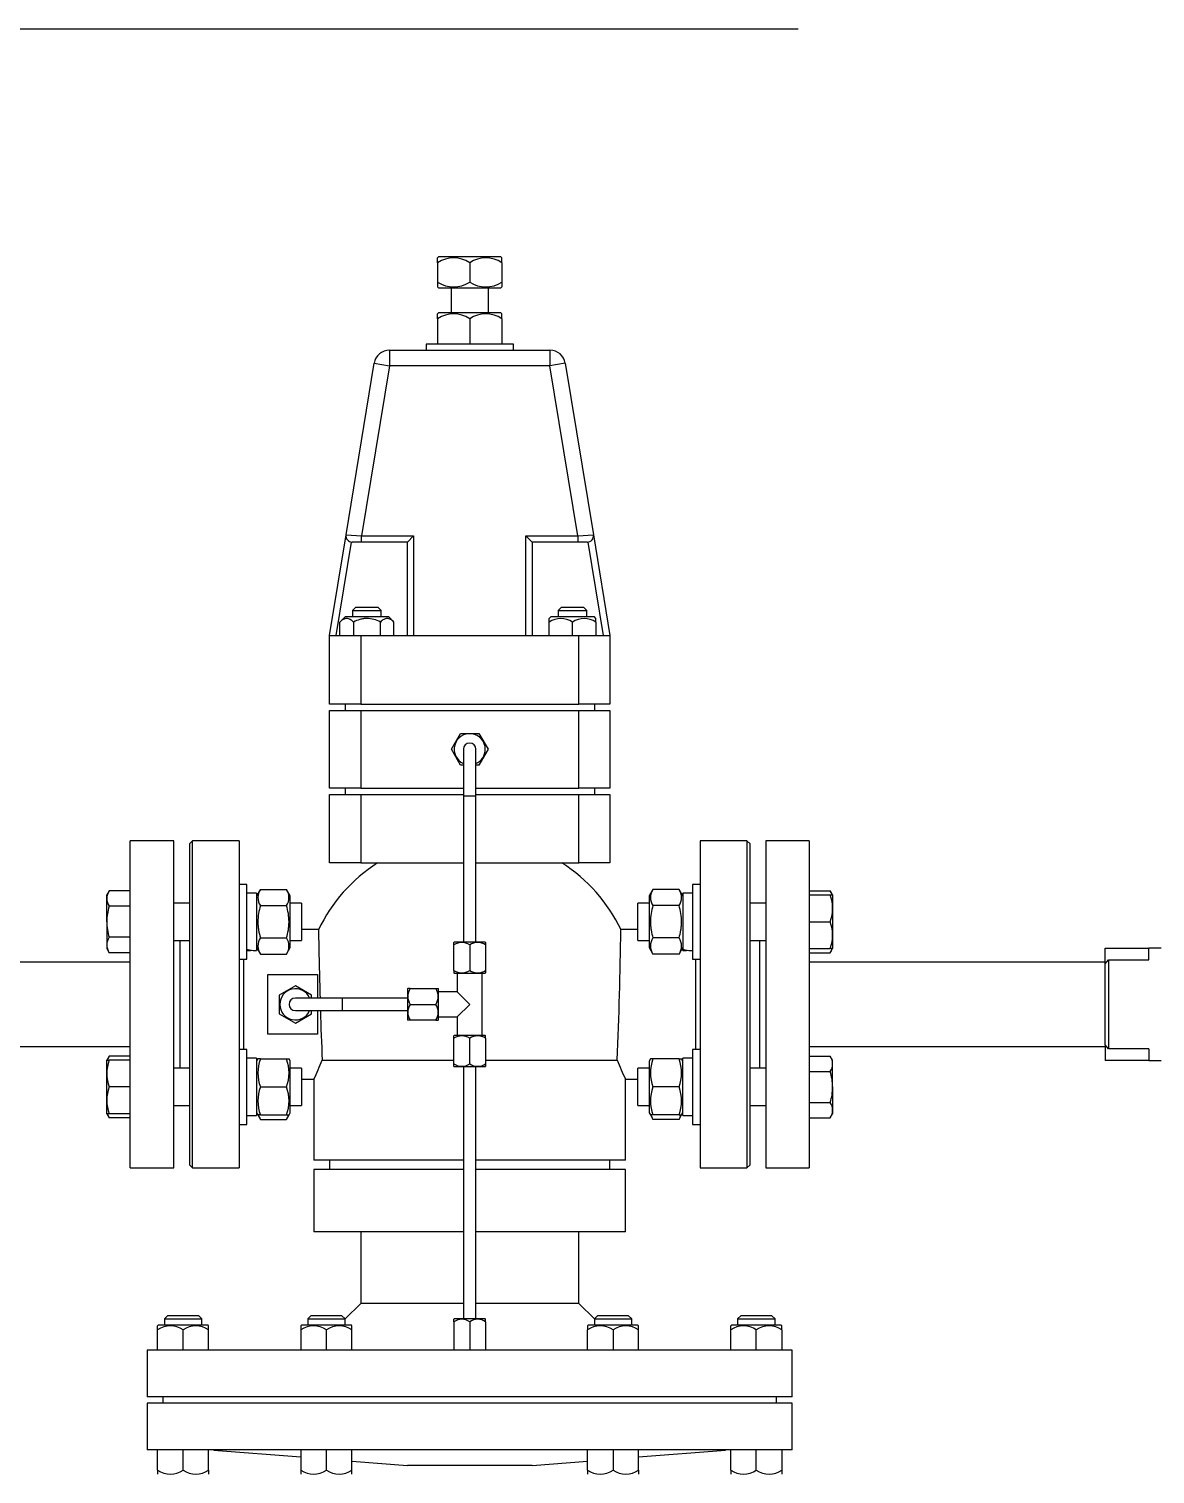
# Model space of a CAD drawing. Extents: x -681219 to -550379, y -242630 to -158199.
# Drawn here: x -634731 to -634164, y -170778 to -170050 of the extents above; entities that cross this region are included whole.
import ezdxf

# ---------------------------------------------------------------- set-up
doc = ezdxf.new("R2010")
doc.units = 0
doc.header["$LTSCALE"] = 1000
doc.linetypes.add('K', pattern=[2.5, 1.25, -0.25, 0.25, -0.25, 0.25, -0.25])
for name, color, linetype in [('07', 6, 'K'), ('12_GB93', 7, 'CONTINUOUS'), ('12_GB97.1', 7, 'CONTINUOUS'), ('DP17减压阀DN20', 7, 'CONTINUOUS'), ('FIG13铸铁过滤器DN20(1', 7, 'CONTINUOUS'), ('GBT_9119.8_法兰_DN', 7, 'CONTINUOUS'), ('M12_GB6170', 7, 'CONTINUOUS'), ('M12×55_GB5782', 7, 'CONTINUOUS'), ('MYGL165_040201', 7, 'CONTINUOUS'), ('MYGL165_040301', 7, 'CONTINUOUS')]:
    doc.layers.add(name, color=color, linetype=linetype)

msp = doc.modelspace()

# ---------------------------------------------------------------- linework, layer by layer
at = {"layer": '07'}
msp.add_line((-635593.76, -170050.2726), (-633059.6736, -170050.2726), dxfattribs=at)
at = {"layer": '12_GB93', "color": 7, "linetype": 'Continuous'}
for p, q in [((-634616.5123, -170485.5292), (-634621.3757, -170485.5292)), ((-634616.5123, -170485.5292), (-634616.5123, -170514.3956)), ((-634397.0339, -170485.5292), (-634401.8972, -170485.5292)), ((-634401.8972, -170485.5292), (-634401.8972, -170513.7858)), ((-634621.3757, -170514.3956), (-634620.6634, -170514.3956)), ((-634617.2245, -170514.3956), (-634616.5123, -170514.3956)), ((-634401.8972, -170514.378), (-634401.8972, -170513.7858)), ((-634401.8972, -170514.378), (-634401.8972, -170514.3956)), ((-634401.8972, -170514.3956), (-634401.185, -170514.3956)), ((-634397.7461, -170514.3956), (-634397.0339, -170514.3956)), ((-634616.5123, -170568.7287), (-634621.3757, -170568.7287)), ((-634616.5123, -170568.7287), (-634616.5123, -170597.595)), ((-634397.0339, -170568.7287), (-634401.8972, -170568.7287)), ((-634401.8972, -170597.595), (-634401.8972, -170568.7287)), ((-634621.3757, -170597.595), (-634616.5123, -170597.595)), ((-634401.8972, -170597.595), (-634397.0339, -170597.595))]:
    msp.add_line(p, q, dxfattribs=at)
for centre, start, end in [((-634617.2245, -170499.9624), 253.2850529, 270), ((-634620.6634, -170499.9624), 267.1715258, 276.8420175), ((-634397.7461, -170499.9624), 253.2850529, 270), ((-634401.185, -170499.9624), 267.1715258, 276.8420175)]:
    msp.add_arc(centre, 14.4332, start, end, dxfattribs=at)
at = {"layer": '12_GB97.1', "color": 7, "linetype": 'Continuous'}
for p, q in [((-634621.3757, -170481.1365), (-634625.2977, -170481.1365)), ((-634621.3757, -170518.7883), (-634621.3757, -170481.1365)), ((-634393.1118, -170481.1365), (-634397.0339, -170481.1365)), ((-634397.0339, -170481.1365), (-634397.0339, -170518.7883)), ((-634625.2977, -170518.7883), (-634621.3757, -170518.7883)), ((-634397.0339, -170518.7883), (-634393.1118, -170518.7883)), ((-634621.3757, -170564.336), (-634625.2977, -170564.336)), ((-634621.3757, -170601.9877), (-634621.3757, -170564.336)), ((-634393.1118, -170564.336), (-634397.0339, -170564.336)), ((-634397.0339, -170564.336), (-634397.0339, -170601.9877)), ((-634625.2977, -170601.9877), (-634621.3757, -170601.9877)), ((-634397.0339, -170601.9877), (-634393.1118, -170601.9877))]:
    msp.add_line(p, q, dxfattribs=at)
at = {"layer": 'DP17减压阀DN20', "color": 7, "linetype": 'Continuous'}
for p, q in [((-634524.893, -170165.0445), (-634525.3637, -170165.5151)), ((-634525.3637, -170168.0149), (-634525.3637, -170165.5151)), ((-634525.3637, -170168.0149), (-634525.3637, -170177.7623)), ((-634493.5165, -170165.0445), (-634524.893, -170165.0445)), ((-634509.2048, -170168.0149), (-634509.2048, -170177.7623)), ((-634493.0459, -170165.5151), (-634493.5165, -170165.0445)), ((-634493.0459, -170168.0149), (-634493.0459, -170165.5151)), ((-634493.0459, -170168.0149), (-634493.0459, -170177.7623)), ((-634525.3637, -170177.7623), (-634525.3637, -170180.2621)), ((-634525.3637, -170180.2621), (-634524.893, -170180.7327)), ((-634524.893, -170180.7327), (-634493.5165, -170180.7327)), ((-634518.6177, -170180.7327), (-634518.6177, -170193.2833)), ((-634499.7918, -170193.2833), (-634499.7918, -170180.7327)), ((-634493.5165, -170180.7327), (-634493.0459, -170180.2621)), ((-634493.0459, -170177.7623), (-634493.0459, -170180.2621)), ((-634524.893, -170193.2833), (-634525.3637, -170193.754)), ((-634525.3637, -170196.2537), (-634525.3637, -170193.754)), ((-634525.3637, -170196.2537), (-634525.3637, -170208.9715)), ((-634493.5165, -170193.2833), (-634524.893, -170193.2833)), ((-634509.2048, -170196.2537), (-634509.2048, -170208.9715)), ((-634493.0459, -170193.754), (-634493.5165, -170193.2833)), ((-634493.0459, -170196.2537), (-634493.0459, -170193.754)), ((-634493.0459, -170196.2537), (-634493.0459, -170208.9715)), ((-634531.1683, -170208.9715), (-634531.1683, -170212.1092)), ((-634487.2412, -170208.9715), (-634531.1683, -170208.9715)), ((-634487.2412, -170212.1092), (-634487.2412, -170208.9715)), ((-634571.4986, -170305.1158), (-634557.3463, -170218.6858)), ((-634557.3463, -170218.6858), (-634549.6053, -170219.9533)), ((-634549.6053, -170212.1092), (-634549.6053, -170219.9533)), ((-634549.6053, -170212.1092), (-634468.8042, -170212.1092)), ((-634468.8042, -170212.1092), (-634468.8042, -170219.9533)), ((-634461.0632, -170218.6858), (-634468.8042, -170219.9533)), ((-634461.0632, -170218.6858), (-634446.911, -170305.1158)), ((-634549.6053, -170219.9533), (-634563.633, -170305.6228)), ((-634468.8042, -170219.9533), (-634549.6053, -170219.9533)), ((-634454.7765, -170305.6228), (-634468.8042, -170219.9533)), ((-634579.8018, -170355.8252), (-634571.4986, -170305.1158)), ((-634571.4986, -170305.1158), (-634563.633, -170305.6228)), ((-634563.633, -170308.7605), (-634563.633, -170305.6228)), ((-634563.633, -170305.6228), (-634537.4436, -170305.6228)), ((-634540.5812, -170308.7605), (-634537.4436, -170305.6228)), ((-634537.4436, -170305.6228), (-634537.4436, -170355.8252)), ((-634480.966, -170305.6228), (-634477.8283, -170308.7605)), ((-634480.966, -170355.8252), (-634480.966, -170305.6228)), ((-634480.966, -170305.6228), (-634454.7765, -170305.6228)), ((-634454.7765, -170305.6228), (-634446.911, -170305.1158)), ((-634454.7765, -170305.6228), (-634454.7765, -170308.7605)), ((-634446.911, -170305.1158), (-634438.6077, -170355.8252)), ((-634568.9092, -170308.7193), (-634576.6224, -170355.8252)), ((-634563.633, -170308.7605), (-634568.4022, -170308.7605)), ((-634540.5812, -170308.7605), (-634563.633, -170308.7605)), ((-634540.5812, -170355.8252), (-634540.5812, -170308.7605)), ((-634477.8283, -170308.7605), (-634477.8283, -170355.8252)), ((-634454.7765, -170308.7605), (-634477.8283, -170308.7605)), ((-634450.0074, -170308.7605), (-634454.7765, -170308.7605)), ((-634441.7871, -170355.8252), (-634449.5004, -170308.7193)), ((-634566.6525, -170341.7058), (-634568.2213, -170343.2746)), ((-634555.2994, -170341.7058), (-634566.6525, -170341.7058)), ((-634553.7306, -170343.2746), (-634555.2994, -170341.7058)), ((-634463.1101, -170341.7058), (-634464.679, -170343.2746)), ((-634451.7571, -170341.7058), (-634463.1101, -170341.7058)), ((-634450.1882, -170343.2746), (-634451.7571, -170341.7058)), ((-634571.9577, -170346.4123), (-634574.5624, -170349.0169)), ((-634574.5624, -170355.8252), (-634574.5624, -170349.0169)), ((-634549.9942, -170346.4123), (-634571.9577, -170346.4123)), ((-634568.2213, -170343.2746), (-634568.2213, -170346.4123)), ((-634568.2213, -170343.2746), (-634553.7306, -170343.2746)), ((-634567.7692, -170349.0169), (-634567.7692, -170355.8252)), ((-634554.1827, -170355.8252), (-634554.1827, -170349.0169)), ((-634553.7306, -170346.4123), (-634553.7306, -170343.2746)), ((-634547.3895, -170349.0169), (-634549.9942, -170346.4123)), ((-634547.3895, -170355.8252), (-634547.3895, -170349.0169)), ((-634468.4154, -170346.4123), (-634469.1998, -170347.1967)), ((-634469.1998, -170349.0169), (-634469.1998, -170347.1967)), ((-634469.1998, -170355.8252), (-634469.1998, -170349.0169)), ((-634446.4518, -170346.4123), (-634468.4154, -170346.4123)), ((-634464.679, -170343.2746), (-634464.679, -170346.4123)), ((-634464.679, -170343.2746), (-634450.1882, -170343.2746)), ((-634457.4336, -170355.8252), (-634457.4336, -170349.0169)), ((-634450.1882, -170346.4123), (-634450.1882, -170343.2746)), ((-634445.6674, -170347.1967), (-634446.4518, -170346.4123)), ((-634445.6674, -170349.0169), (-634445.6674, -170347.1967)), ((-634445.6674, -170349.0169), (-634445.6674, -170355.8252)), ((-634579.8018, -170355.8252), (-634564.1136, -170355.8252)), ((-634579.8018, -170390.3393), (-634579.8018, -170355.8252)), ((-634564.1136, -170355.8252), (-634564.1136, -170390.3393)), ((-634564.1136, -170355.8252), (-634454.296, -170355.8252)), ((-634454.296, -170355.8252), (-634438.6077, -170355.8252)), ((-634454.296, -170390.3393), (-634454.296, -170355.8252)), ((-634438.6077, -170355.8252), (-634438.6077, -170390.3393)), ((-634564.1136, -170390.3393), (-634579.8018, -170390.3393)), ((-634579.8018, -170393.477), (-634564.1136, -170393.477)), ((-634579.8018, -170432.6976), (-634579.8018, -170393.477)), ((-634571.9577, -170390.3393), (-634571.9577, -170393.477)), ((-634564.1136, -170390.3393), (-634454.296, -170390.3393)), ((-634564.1136, -170393.477), (-634564.1136, -170432.6976)), ((-634564.1136, -170393.477), (-634454.296, -170393.477)), ((-634438.6077, -170390.3393), (-634454.296, -170390.3393)), ((-634454.296, -170393.477), (-634438.6077, -170393.477)), ((-634454.296, -170432.6976), (-634454.296, -170393.477)), ((-634446.4518, -170390.3393), (-634446.4518, -170393.477)), ((-634438.6077, -170393.477), (-634438.6077, -170432.6976)), ((-634518.4435, -170413.0873), (-634513.8242, -170405.0863)), ((-634513.8242, -170405.0863), (-634504.5854, -170405.0863)), ((-634504.5854, -170405.0863), (-634499.966, -170413.0873)), ((-634513.8242, -170421.0883), (-634518.4435, -170413.0873)), ((-634512.3424, -170413.0873), (-634512.3424, -170436.6196)), ((-634506.0671, -170436.6196), (-634506.0671, -170413.0873)), ((-634499.966, -170413.0873), (-634504.5854, -170421.0883)), ((-634512.3445, -170421.0883), (-634513.8242, -170421.0883)), ((-634504.5854, -170421.0883), (-634506.0655, -170421.0883)), ((-634564.1136, -170432.6976), (-634579.8018, -170432.6976)), ((-634579.8018, -170435.8352), (-634564.1136, -170435.8352)), ((-634579.8018, -170470.3493), (-634579.8018, -170435.8352)), ((-634571.9577, -170432.6976), (-634571.9577, -170435.8352)), ((-634564.1136, -170432.6976), (-634512.3424, -170432.6976)), ((-634564.1136, -170435.8352), (-634564.1136, -170470.3493)), ((-634564.1136, -170435.8352), (-634512.3424, -170435.8352)), ((-634512.3424, -170436.6196), (-634512.3424, -170510.1857)), ((-634506.0671, -170436.6196), (-634512.3424, -170436.6196)), ((-634506.0671, -170432.6976), (-634454.296, -170432.6976)), ((-634506.0671, -170435.8352), (-634454.296, -170435.8352)), ((-634506.0671, -170510.1857), (-634506.0671, -170436.6196)), ((-634438.6077, -170432.6976), (-634454.296, -170432.6976)), ((-634454.296, -170435.8352), (-634438.6077, -170435.8352)), ((-634454.296, -170470.3493), (-634454.296, -170435.8352)), ((-634446.4518, -170432.6976), (-634446.4518, -170435.8352)), ((-634438.6077, -170435.8352), (-634438.6077, -170470.3493)), ((-634648.8301, -170459.1989), (-634650.3989, -170460.7677)), ((-634625.2977, -170459.1989), (-634648.8301, -170459.1989)), ((-634648.8301, -170623.9254), (-634648.8301, -170459.1989)), ((-634625.2977, -170459.1989), (-634625.2977, -170623.9254)), ((-634369.5795, -170459.1989), (-634393.1118, -170459.1989)), ((-634393.1118, -170459.1989), (-634393.1118, -170623.9254)), ((-634368.0107, -170460.7677), (-634369.5795, -170459.1989)), ((-634369.5795, -170459.1989), (-634369.5795, -170623.9254)), ((-634650.3989, -170460.7677), (-634650.3989, -170622.3565)), ((-634368.0107, -170622.3565), (-634368.0107, -170460.7677)), ((-634564.1136, -170470.3493), (-634579.8018, -170470.3493)), ((-634564.1136, -170470.3493), (-634512.3424, -170470.3493)), ((-634506.0671, -170470.3493), (-634454.296, -170470.3493)), ((-634438.6077, -170470.3493), (-634454.296, -170470.3493)), ((-634585.345, -170503.9104), (-634593.9212, -170503.9104)), ((-634517.0489, -170510.1857), (-634517.2058, -170510.3425)), ((-634517.2058, -170511.5803), (-634517.2058, -170510.3425)), ((-634501.3607, -170510.1857), (-634517.0489, -170510.1857)), ((-634501.2038, -170510.3425), (-634501.3607, -170510.1857)), ((-634501.2038, -170510.3425), (-634501.2038, -170511.5803)), ((-634424.4883, -170503.9104), (-634433.0646, -170503.9104)), ((-634517.2058, -170524.4793), (-634517.2058, -170511.5803)), ((-634509.2048, -170511.5803), (-634509.2048, -170524.4793)), ((-634501.2038, -170511.5803), (-634501.2038, -170524.4793)), ((-634622.9445, -170564.336), (-634622.9445, -170518.7883)), ((-634517.2058, -170524.4793), (-634517.2058, -170525.717)), ((-634501.2038, -170524.4793), (-634501.2038, -170525.717)), ((-634395.4651, -170518.7883), (-634395.4651, -170564.336)), ((-634610.9247, -170526.5145), (-634585.8235, -170526.5145)), ((-634610.9247, -170556.6098), (-634610.9247, -170526.5145)), ((-634597.0246, -170532.1492), (-634605.1584, -170536.8452)), ((-634588.8668, -170536.8452), (-634597.0005, -170532.1492)), ((-634585.8235, -170526.5145), (-634585.8235, -170538.4245)), ((-634517.2058, -170525.717), (-634517.0489, -170525.8739)), ((-634517.0489, -170525.8739), (-634501.3607, -170525.8739)), ((-634515.4801, -170525.8739), (-634515.4801, -170535.2868)), ((-634502.9295, -170557.2504), (-634502.9295, -170525.8739)), ((-634501.3607, -170525.8739), (-634501.2038, -170525.717)), ((-634605.1704, -170536.8661), (-634605.1704, -170546.2581)), ((-634573.4802, -170538.4245), (-634597.0126, -170538.4245)), ((-634588.8547, -170538.4227), (-634588.8547, -170536.8661)), ((-634540.5812, -170538.4245), (-634573.4802, -170538.4245)), ((-634573.4802, -170538.4245), (-634573.4802, -170544.6998)), ((-634540.4244, -170533.5611), (-634540.5812, -170533.718)), ((-634540.5812, -170533.718), (-634540.5812, -170549.4063)), ((-634539.1866, -170533.5611), (-634540.4244, -170533.5611)), ((-634539.1866, -170533.5611), (-634526.2877, -170533.5611)), ((-634526.2877, -170533.5611), (-634525.0499, -170533.5611)), ((-634524.893, -170533.718), (-634525.0499, -170533.5611)), ((-634524.893, -170549.4063), (-634524.893, -170533.718)), ((-634515.4801, -170535.2868), (-634524.893, -170535.2868)), ((-634509.2048, -170541.5621), (-634515.4801, -170535.2868)), ((-634605.1584, -170546.2791), (-634597.0246, -170550.9751)), ((-634597.0126, -170544.6998), (-634573.4802, -170544.6998)), ((-634597.0005, -170550.9751), (-634588.8668, -170546.2791)), ((-634588.8547, -170546.2581), (-634588.8547, -170544.7153)), ((-634585.8235, -170544.6998), (-634585.8235, -170556.6098)), ((-634573.4802, -170544.6998), (-634540.5812, -170544.6998)), ((-634539.1866, -170541.5621), (-634526.2877, -170541.5621)), ((-634509.2048, -170541.5621), (-634515.4801, -170547.8374)), ((-634540.5812, -170549.4063), (-634540.4244, -170549.5631)), ((-634539.1866, -170549.5631), (-634540.4244, -170549.5631)), ((-634526.2877, -170549.5631), (-634539.1866, -170549.5631)), ((-634526.2877, -170549.5631), (-634525.0499, -170549.5631)), ((-634525.0499, -170549.5631), (-634524.893, -170549.4063)), ((-634524.893, -170547.8374), (-634515.4801, -170547.8374)), ((-634515.4801, -170547.8374), (-634515.4801, -170557.2504)), ((-634585.8235, -170556.6098), (-634610.9247, -170556.6098)), ((-634517.0489, -170557.2504), (-634517.2058, -170557.4073)), ((-634517.2058, -170558.645), (-634517.2058, -170557.4073)), ((-634517.2058, -170571.544), (-634517.2058, -170558.645)), ((-634501.3607, -170557.2504), (-634517.0489, -170557.2504)), ((-634509.2048, -170571.544), (-634509.2048, -170558.645)), ((-634501.2038, -170557.4073), (-634501.3607, -170557.2504)), ((-634501.2038, -170558.645), (-634501.2038, -170557.4073)), ((-634501.2038, -170558.645), (-634501.2038, -170571.544)), ((-634583.5156, -170569.611), (-634517.2058, -170569.611)), ((-634517.2058, -170572.7817), (-634517.2058, -170571.544)), ((-634517.2058, -170572.7817), (-634517.0489, -170572.9386)), ((-634517.0489, -170572.9386), (-634501.3607, -170572.9386)), ((-634512.3424, -170572.9386), (-634512.3424, -170700.0133)), ((-634506.0671, -170700.0133), (-634506.0671, -170572.9386)), ((-634501.3607, -170572.9386), (-634501.2038, -170572.7817)), ((-634501.2038, -170569.611), (-634434.8939, -170569.611)), ((-634501.2038, -170571.544), (-634501.2038, -170572.7817)), ((-634593.9212, -170579.2139), (-634587.5926, -170579.2139)), ((-634587.646, -170579.1027), (-634587.646, -170620.0033)), ((-634430.8169, -170579.2139), (-634424.4883, -170579.2139)), ((-634430.7636, -170620.0033), (-634430.7636, -170579.1027)), ((-634650.3989, -170622.3565), (-634648.8301, -170623.9254)), ((-634648.8301, -170623.9254), (-634625.2977, -170623.9254)), ((-634512.3424, -170620.0033), (-634587.646, -170620.0033)), ((-634587.646, -170624.7098), (-634587.646, -170656.0863)), ((-634512.3424, -170624.7098), (-634587.646, -170624.7098)), ((-634579.8018, -170620.0033), (-634579.8018, -170624.7098)), ((-634430.7636, -170620.0033), (-634506.0671, -170620.0033)), ((-634430.7636, -170624.7098), (-634506.0671, -170624.7098)), ((-634438.6077, -170624.7098), (-634438.6077, -170620.0033)), ((-634430.7636, -170656.0863), (-634430.7636, -170624.7098)), ((-634393.1118, -170623.9254), (-634369.5795, -170623.9254)), ((-634369.5795, -170623.9254), (-634368.0107, -170622.3565)), ((-634512.3424, -170656.0863), (-634587.646, -170656.0863)), ((-634564.1136, -170656.0863), (-634564.1136, -170692.1692)), ((-634430.7636, -170656.0863), (-634506.0671, -170656.0863)), ((-634454.296, -170692.1692), (-634454.296, -170656.0863)), ((-634564.1136, -170692.1692), (-634571.9577, -170700.0133)), ((-634512.3424, -170692.1692), (-634564.1136, -170692.1692)), ((-634454.296, -170692.1692), (-634506.0671, -170692.1692)), ((-634446.4518, -170700.0133), (-634454.296, -170692.1692)), ((-634661.3807, -170698.4445), (-634662.9495, -170700.0133)), ((-634645.6924, -170698.4445), (-634661.3807, -170698.4445)), ((-634644.1236, -170700.0133), (-634645.6924, -170698.4445)), ((-634589.2148, -170698.4445), (-634590.7836, -170700.0133)), ((-634573.5265, -170698.4445), (-634589.2148, -170698.4445)), ((-634571.9577, -170700.0133), (-634573.5265, -170698.4445)), ((-634444.883, -170698.4445), (-634446.4518, -170700.0133)), ((-634429.1948, -170698.4445), (-634444.883, -170698.4445)), ((-634427.626, -170700.0133), (-634429.1948, -170698.4445)), ((-634372.7171, -170698.4445), (-634374.286, -170700.0133)), ((-634357.0289, -170698.4445), (-634372.7171, -170698.4445)), ((-634355.4601, -170700.0133), (-634357.0289, -170698.4445)), ((-634666.0871, -170703.151), (-634666.4009, -170703.4647)), ((-634666.4009, -170705.4548), (-634666.4009, -170703.4647)), ((-634666.4009, -170715.7015), (-634666.4009, -170705.4548)), ((-634640.986, -170703.151), (-634666.0871, -170703.151)), ((-634662.9495, -170700.0133), (-634662.9495, -170703.151)), ((-634662.9495, -170700.0133), (-634644.1236, -170700.0133)), ((-634653.5365, -170715.7015), (-634653.5365, -170705.4548)), ((-634644.1236, -170703.151), (-634644.1236, -170700.0133)), ((-634640.6722, -170703.4647), (-634640.986, -170703.151)), ((-634640.6722, -170705.4548), (-634640.6722, -170703.4647)), ((-634640.6722, -170715.7015), (-634640.6722, -170705.4548)), ((-634593.9212, -170703.151), (-634594.235, -170703.4647)), ((-634594.235, -170703.4647), (-634594.235, -170705.4548)), ((-634594.235, -170705.4548), (-634594.235, -170715.7015)), ((-634568.8201, -170703.151), (-634593.9212, -170703.151)), ((-634590.7836, -170700.0133), (-634590.7836, -170703.151)), ((-634590.7836, -170700.0133), (-634571.9577, -170700.0133)), ((-634581.3707, -170715.7015), (-634581.3707, -170705.4548)), ((-634571.9577, -170703.151), (-634571.9577, -170700.0133)), ((-634568.5063, -170703.4647), (-634568.8201, -170703.151)), ((-634568.5063, -170705.4548), (-634568.5063, -170703.4647)), ((-634568.5063, -170715.7015), (-634568.5063, -170705.4548)), ((-634517.0489, -170700.0133), (-634517.2058, -170700.1702)), ((-634517.2058, -170701.408), (-634517.2058, -170700.1702)), ((-634517.2058, -170701.408), (-634517.2058, -170715.7015)), ((-634501.3607, -170700.0133), (-634517.0489, -170700.0133)), ((-634509.2048, -170701.408), (-634509.2048, -170715.7015)), ((-634501.2038, -170700.1702), (-634501.3607, -170700.0133)), ((-634501.2038, -170701.408), (-634501.2038, -170700.1702)), ((-634501.2038, -170701.408), (-634501.2038, -170715.7015)), ((-634449.5895, -170703.151), (-634449.9032, -170703.4647)), ((-634449.9032, -170703.4647), (-634449.9032, -170705.4548)), ((-634449.9032, -170715.7015), (-634449.9032, -170705.4548)), ((-634424.4883, -170703.151), (-634449.5895, -170703.151)), ((-634446.4518, -170700.0133), (-634446.4518, -170703.151)), ((-634446.4518, -170700.0133), (-634427.626, -170700.0133)), ((-634437.0389, -170705.4548), (-634437.0389, -170715.7015)), ((-634427.626, -170703.151), (-634427.626, -170700.0133)), ((-634424.1745, -170703.4647), (-634424.4883, -170703.151)), ((-634424.1745, -170705.4548), (-634424.1745, -170703.4647)), ((-634424.1745, -170715.7015), (-634424.1745, -170705.4548)), ((-634377.4236, -170703.151), (-634377.7374, -170703.4647)), ((-634377.7374, -170705.4548), (-634377.7374, -170703.4647)), ((-634377.7374, -170715.7015), (-634377.7374, -170705.4548)), ((-634352.3224, -170703.151), (-634377.4236, -170703.151)), ((-634374.286, -170700.0133), (-634374.286, -170703.151)), ((-634374.286, -170700.0133), (-634355.4601, -170700.0133)), ((-634364.873, -170715.7015), (-634364.873, -170705.4548)), ((-634355.4601, -170703.151), (-634355.4601, -170700.0133)), ((-634352.0087, -170703.4647), (-634352.3224, -170703.151)), ((-634352.0087, -170705.4548), (-634352.0087, -170703.4647)), ((-634352.0087, -170705.4548), (-634352.0087, -170715.7015)), ((-634671.578, -170715.7015), (-634671.578, -170739.2339)), ((-634346.8315, -170715.7015), (-634671.578, -170715.7015)), ((-634346.8315, -170739.2339), (-634346.8315, -170715.7015)), ((-634346.8315, -170739.2339), (-634671.578, -170739.2339)), ((-634671.578, -170742.3715), (-634671.578, -170765.9039)), ((-634346.8315, -170742.3715), (-634671.578, -170742.3715)), ((-634663.7339, -170739.2339), (-634663.7339, -170742.3715)), ((-634354.6757, -170742.3715), (-634354.6757, -170739.2339)), ((-634346.8315, -170765.9039), (-634346.8315, -170742.3715)), ((-634346.8315, -170765.9039), (-634671.578, -170765.9039)), ((-634666.4009, -170776.1506), (-634666.4009, -170765.9039)), ((-634653.5365, -170776.1506), (-634653.5365, -170765.9039)), ((-634640.6722, -170776.1506), (-634640.6722, -170765.9039)), ((-634638.0664, -170766.072), (-634594.235, -170769.5233)), ((-634594.235, -170765.9039), (-634594.235, -170776.1506)), ((-634581.3707, -170776.1506), (-634581.3707, -170765.9039)), ((-634568.5063, -170776.1506), (-634568.5063, -170765.9039)), ((-634568.5063, -170771.5492), (-634540.5812, -170773.748)), ((-634477.8283, -170773.748), (-634449.9032, -170771.5492)), ((-634449.9032, -170776.1506), (-634449.9032, -170765.9039)), ((-634437.0389, -170765.9039), (-634437.0389, -170776.1506)), ((-634424.1745, -170776.1506), (-634424.1745, -170765.9039)), ((-634424.1745, -170769.5233), (-634380.3432, -170766.072)), ((-634377.7374, -170776.1506), (-634377.7374, -170765.9039)), ((-634364.873, -170776.1506), (-634364.873, -170765.9039)), ((-634352.0087, -170765.9039), (-634352.0087, -170776.1506)), ((-634666.4009, -170776.1506), (-634666.4009, -170778.1407)), ((-634640.6722, -170776.1506), (-634640.6722, -170778.1407)), ((-634594.235, -170776.1506), (-634594.235, -170778.1407)), ((-634568.5063, -170778.1407), (-634568.5063, -170776.1506)), ((-634477.8283, -170773.748), (-634540.5812, -170773.748)), ((-634449.9032, -170776.1506), (-634449.9032, -170778.1407)), ((-634424.1745, -170776.1506), (-634424.1745, -170778.1407)), ((-634377.7374, -170776.1506), (-634377.7374, -170778.1407)), ((-634352.0087, -170776.1506), (-634352.0087, -170778.1407))]:
    msp.add_line(p, q, dxfattribs=at)
for centre, radius, start, end in [((-634517.2842, -170180.0169), 14.4681, 56.0524943, 123.9475057), ((-634501.1253, -170180.0166), 14.4678, 56.05183, 123.94817), ((-634517.2842, -170165.7603), 14.4681, 236.0524943, 303.9475057), ((-634501.1253, -170165.7603), 14.4681, 236.0526385, 303.9473615), ((-634517.2842, -170208.2557), 14.4681, 56.0524943, 123.9475057), ((-634501.1253, -170208.2554), 14.4678, 56.05183, 123.94817), ((-634549.6053, -170219.9533), 7.8441, 90, 170.7007942), ((-634468.8042, -170219.9533), 7.8441, 9.2992058, 90), ((-634568.4022, -170305.6228), 3.1376, 170.7007942, 270), ((-634450.0074, -170305.6228), 3.1376, 270, 9.2992058), ((-634463.3167, -170357.7347), 10.5172, 55.9871524, 124.0128476), ((-634451.5505, -170357.7558), 10.5347, 56.0513924, 123.9486076), ((-634509.2048, -170413.0873), 7.8441, 0, 246.4218216), ((-634509.2048, -170413.0873), 3.1376, 0, 180), ((-634509.2048, -170413.0873), 7.8441, 293.5781784, 0), ((-634511.4302, -170539.3878), 81.9895, 122.6437696, 154.4278636), ((-634506.9794, -170539.3878), 81.9895, 25.5736908, 57.3562304), ((-632000.2609, -170464.7447), 2585.3824, 180.8680007, 181.6328161), ((-634513.2053, -170517.5083), 7.1516, 55.9868089, 124.0131911), ((-634505.2043, -170517.5228), 7.1636, 56.0516811, 123.9483189), ((-637018.1487, -170464.7447), 2585.3824, 357.6753748, 359.1319993), ((-634513.2053, -170518.5367), 7.1636, 236.0516811, 303.9483189), ((-634505.2043, -170518.5512), 7.1516, 235.9868089, 304.0131911), ((-634597.0126, -170541.5621), 9.4129, 89.9264348, 90.0735652), ((-634597.0126, -170541.5621), 9.4129, 149.9264348, 150.0735651), ((-634597.0126, -170541.5621), 7.8441, 23.5781785, 336.4218215), ((-634597.0126, -170541.5621), 3.1376, 90, 270), ((-634597.0126, -170541.5621), 9.4129, 29.9264349, 30.0735652), ((-634533.2441, -170537.5616), 7.1636, 146.051681, 213.948319), ((-634532.2157, -170537.5616), 7.1516, 325.9868087, 34.0131913), ((-634597.0126, -170541.5621), 9.4129, 209.9264349, 210.0735652), ((-634597.0126, -170541.5621), 9.4129, 329.9264348, 330.0735651), ((-632000.2609, -170464.7447), 2585.3824, 181.7724441, 182.3246252), ((-634533.2586, -170545.5626), 7.1516, 145.986805, 214.013195), ((-634532.2302, -170545.5626), 7.1636, 326.051681, 33.948319), ((-634597.0126, -170541.5621), 9.4129, 269.9264348, 270.0735652), ((-634513.2053, -170564.5731), 7.1516, 55.9868089, 124.0131911), ((-634505.2043, -170564.5876), 7.1636, 56.0516811, 123.9483189), ((-634696.8912, -170526.5364), 121.2825, 334.2568702, 339.1967983), ((-634513.2053, -170565.6014), 7.1636, 236.0516811, 303.9483189), ((-634505.2043, -170565.6159), 7.1516, 235.9868089, 304.0131911), ((-634321.5184, -170526.5364), 121.2825, 200.8032017, 205.7431298), ((-634659.9687, -170715.0093), 11.5179, 56.0511709, 123.9488291), ((-634647.1044, -170714.9863), 11.4988, 55.9871204, 124.0128796), ((-634587.8028, -170714.9863), 11.4988, 55.9871204, 124.0128796), ((-634574.9385, -170714.9863), 11.4988, 55.9871204, 124.0128796), ((-634513.2053, -170707.336), 7.1516, 55.9869437, 124.0130563), ((-634505.2043, -170707.3505), 7.1636, 56.0516812, 123.9483188), ((-634443.4711, -170715.0093), 11.5179, 56.0511709, 123.9488291), ((-634430.6067, -170714.9863), 11.4988, 55.9871204, 124.0128796), ((-634371.3052, -170715.0093), 11.5179, 56.0511709, 123.9488291), ((-634358.4408, -170714.9863), 11.4988, 55.9871059, 124.0128941), ((-634659.9687, -170766.5961), 11.5179, 236.0511709, 303.9488291), ((-634647.1044, -170766.6191), 11.4988, 235.9871204, 304.0128796), ((-634587.8028, -170766.6191), 11.4988, 235.9871204, 304.0128796), ((-634574.9385, -170766.6191), 11.4988, 235.9871204, 304.0128796), ((-634443.4711, -170766.5961), 11.5179, 236.0511709, 303.9488291), ((-634430.6067, -170766.6191), 11.4988, 235.9871204, 304.0128796), ((-634371.3052, -170766.5961), 11.5179, 236.0511709, 303.9488291), ((-634358.4408, -170766.6191), 11.4988, 235.9871059, 304.0128941)]:
    msp.add_arc(centre, radius, start, end, dxfattribs=at)
for points, knots in [([(-634567.7692, -170349.0169), (-634568.3003, -170348.4858), (-634568.8434, -170348.0343), (-634569.6872, -170347.5506), (-634569.9734, -170347.422), (-634570.5578, -170347.2452), (-634570.8588, -170347.1977), (-634571.7489, -170347.1946), (-634572.3322, -170347.3749), (-634573.4824, -170348.0279), (-634574.0307, -170348.4852), (-634574.5624, -170349.0169)], [0, 0, 0, 0, 0.25, 0.25, 0.375, 0.375, 0.5, 0.5, 0.75, 0.75, 1, 1, 1, 1]), ([(-634554.1827, -170349.0169), (-634555.2397, -170348.4884), (-634556.3314, -170348.0318), (-634558.6363, -170347.376), (-634559.8047, -170347.195), (-634561.587, -170347.1975), (-634562.1902, -170347.245), (-634563.3611, -170347.422), (-634563.9341, -170347.5508), (-634565.6225, -170348.0349), (-634566.7081, -170348.4864), (-634567.7692, -170349.0169)], [0, 0, 0, 0, 0.25, 0.25, 0.5, 0.5, 0.625, 0.625, 0.75, 0.75, 1, 1, 1, 1]), ([(-634547.3895, -170349.0169), (-634547.9185, -170348.4879), (-634548.4623, -170348.0343), (-634549.3156, -170347.5464), (-634549.6088, -170347.4159), (-634550.1957, -170347.2415), (-634550.4898, -170347.1968), (-634551.0791, -170347.1965), (-634551.3745, -170347.2409), (-634551.9662, -170347.4168), (-634552.2552, -170347.5458), (-634553.1056, -170348.0314), (-634553.6508, -170348.4849), (-634554.1827, -170349.0169)], [0, 0, 0, 0, 0.25, 0.25, 0.375, 0.375, 0.5, 0.5, 0.625, 0.625, 0.75, 0.75, 1, 1, 1, 1])]:
    msp.add_open_spline(points, degree=3, knots=knots, dxfattribs=at)
at = {"layer": 'FIG13铸铁过滤器DN20(1', "color": 7, "linetype": 'Continuous'}
for p, q in [((-634189.1648, -170513.3233), (-634167.2012, -170513.3233)), ((-634189.1648, -170521.2279), (-634189.1648, -170513.3233)), ((-634160.926, -170513.3233), (-634167.2012, -170513.3233)), ((-634167.2012, -170519.2098), (-634167.2012, -170513.3233)), ((-634189.1648, -170521.2279), (-634187.596, -170519.2098)), ((-634189.1648, -170561.8964), (-634189.1648, -170521.2279)), ((-634187.596, -170519.2098), (-634167.2012, -170519.2098)), ((-634187.596, -170519.2098), (-634187.596, -170563.9144)), ((-634189.1648, -170561.8964), (-634189.1648, -170569.801)), ((-634187.596, -170563.9144), (-634189.1648, -170561.8964)), ((-634167.2012, -170563.9144), (-634187.596, -170563.9144)), ((-634167.2012, -170563.9144), (-634167.2012, -170569.801)), ((-634167.2012, -170569.801), (-634189.1648, -170569.801)), ((-634167.2012, -170569.801), (-634160.926, -170569.801))]:
    msp.add_line(p, q, dxfattribs=at)
at = {"layer": 'GBT_9119.8_法兰_DN', "color": 7, "linetype": 'Continuous'}
for p, q in [((-634658.243, -170459.1989), (-634680.2065, -170459.1989)), ((-634680.2065, -170623.9254), (-634680.2065, -170459.1989)), ((-634658.243, -170623.9254), (-634658.243, -170459.1989)), ((-634338.203, -170459.1989), (-634360.1665, -170459.1989)), ((-634360.1665, -170459.1989), (-634360.1665, -170623.9254)), ((-634338.203, -170459.1989), (-634338.203, -170623.9254)), ((-634655.1054, -170573.7489), (-634655.1054, -170509.3754)), ((-634363.3042, -170509.3754), (-634363.3042, -170573.7489)), ((-634680.2065, -170623.9254), (-634658.243, -170623.9254)), ((-634360.1665, -170623.9254), (-634338.203, -170623.9254))]:
    msp.add_line(p, q, dxfattribs=at)
at = {"layer": 'M12_GB6170', "color": 7, "linetype": 'Continuous'}
for p, q in [((-634614.6168, -170483.6582), (-634616.5123, -170486.9412)), ((-634614.6168, -170483.6582), (-634601.4645, -170483.6582)), ((-634599.569, -170486.9412), (-634601.4645, -170483.6582)), ((-634599.569, -170512.9837), (-634599.569, -170486.9412)), ((-634416.9451, -170483.6582), (-634418.8405, -170486.9412)), ((-634418.8405, -170486.9412), (-634418.8405, -170512.9837)), ((-634403.7927, -170483.6582), (-634416.9451, -170483.6582)), ((-634401.8972, -170486.9412), (-634403.7927, -170483.6582)), ((-634614.6171, -170491.8103), (-634601.4643, -170491.8103)), ((-634403.7925, -170491.8103), (-634416.9453, -170491.8103)), ((-634614.6171, -170508.1145), (-634601.4643, -170508.1145)), ((-634403.7925, -170508.1145), (-634416.9453, -170508.1145)), ((-634616.5123, -170512.9837), (-634614.6168, -170516.2666)), ((-634614.6168, -170516.2666), (-634601.4645, -170516.2666)), ((-634601.4645, -170516.2666), (-634599.569, -170512.9837)), ((-634418.8405, -170512.9837), (-634416.9451, -170516.2666)), ((-634403.7927, -170516.2666), (-634416.9451, -170516.2666)), ((-634403.7927, -170516.2666), (-634401.8972, -170512.9837)), ((-634615.8783, -170569.0424), (-634616.5123, -170570.1406)), ((-634614.6171, -170569.0424), (-634615.8783, -170569.0424)), ((-634614.6171, -170569.0424), (-634601.4643, -170569.0424)), ((-634601.4643, -170569.0424), (-634600.2031, -170569.0424)), ((-634599.569, -170570.1406), (-634600.2031, -170569.0424)), ((-634599.569, -170596.1831), (-634599.569, -170570.1406)), ((-634418.2065, -170569.0424), (-634418.8405, -170570.1406)), ((-634418.8405, -170570.1406), (-634418.8405, -170596.1831)), ((-634416.9453, -170569.0424), (-634418.2065, -170569.0424)), ((-634403.7925, -170569.0424), (-634416.9453, -170569.0424)), ((-634403.7925, -170569.0424), (-634402.5313, -170569.0424)), ((-634401.8972, -170570.1406), (-634402.5313, -170569.0424)), ((-634614.6168, -170583.1618), (-634601.4645, -170583.1618)), ((-634403.7927, -170583.1618), (-634416.9451, -170583.1618)), ((-634616.5123, -170596.1831), (-634615.8783, -170597.2813)), ((-634615.8783, -170597.2813), (-634614.6168, -170599.466)), ((-634614.6171, -170597.2813), (-634615.8783, -170597.2813)), ((-634614.6171, -170597.2813), (-634601.4643, -170597.2813)), ((-634601.4645, -170599.466), (-634600.2031, -170597.2813)), ((-634601.4643, -170597.2813), (-634600.2031, -170597.2813)), ((-634600.2031, -170597.2813), (-634599.569, -170596.1831)), ((-634418.8405, -170596.1831), (-634418.2065, -170597.2813)), ((-634418.2065, -170597.2813), (-634416.9451, -170599.466)), ((-634416.9453, -170597.2813), (-634418.2065, -170597.2813)), ((-634403.7925, -170597.2813), (-634416.9453, -170597.2813)), ((-634403.7927, -170599.466), (-634402.5313, -170597.2813)), ((-634403.7925, -170597.2813), (-634402.5313, -170597.2813)), ((-634402.5313, -170597.2813), (-634401.8972, -170596.1831)), ((-634614.6168, -170599.466), (-634601.4645, -170599.466)), ((-634403.7927, -170599.466), (-634416.9451, -170599.466))]:
    msp.add_line(p, q, dxfattribs=at)
for centre, radius, start, end in [((-634608.5646, -170487.7344), 7.2969, 146.0398026, 213.9572863), ((-634607.5168, -170487.7344), 7.297, 326.0428622, 33.9600488), ((-634410.8928, -170487.7344), 7.2969, 146.0398026, 213.9572863), ((-634409.845, -170487.7344), 7.297, 326.0428622, 33.9600488), ((-634608.5645, -170512.1904), 7.297, 146.0428622, 213.9600488), ((-634607.5167, -170512.1904), 7.2969, 326.0398026, 33.9572863), ((-634410.8928, -170512.1904), 7.297, 146.0428622, 213.9600488), ((-634409.845, -170512.1904), 7.2969, 326.0398026, 33.9572863), ((-634595.3094, -170576.1019), 20.5577, 159.9161492, 200.0855317), ((-634620.7718, -170576.1019), 20.5577, 339.9144081, 20.083911), ((-634397.6377, -170576.1019), 20.5577, 159.9161492, 200.0855317), ((-634423.1001, -170576.1019), 20.5577, 339.9144081, 20.083911), ((-634595.3095, -170590.2218), 20.5577, 159.9144081, 200.083911), ((-634620.7719, -170590.2218), 20.5577, 339.9161492, 20.0855317), ((-634397.6377, -170590.2218), 20.5577, 159.9144081, 200.083911), ((-634423.1001, -170590.2218), 20.5577, 339.9161492, 20.0855317), ((-634608.5645, -170595.3898), 7.297, 195.088771, 213.9600488), ((-634607.5167, -170595.3898), 7.2969, 326.0398026, 344.9277679), ((-634410.8928, -170595.3898), 7.297, 195.088771, 213.9600488), ((-634409.845, -170595.3898), 7.2969, 326.0398026, 344.9277679)]:
    msp.add_arc(centre, radius, start, end, dxfattribs=at)
for points, knots in [([(-634614.6171, -170491.8103), (-634614.9998, -170493.1363), (-634615.321, -170494.4947), (-634615.7601, -170497.218), (-634615.8784, -170498.5871), (-634615.8782, -170500.6536), (-634615.8489, -170501.3446), (-634615.7325, -170502.7308), (-634615.6459, -170503.4197), (-634615.3143, -170505.4617), (-634614.9975, -170506.7968), (-634614.6171, -170508.1145)], [0, 0, 0, 0, 0.25, 0.25, 0.5, 0.5, 0.625, 0.625, 0.75, 0.75, 1, 1, 1, 1]), ([(-634601.4643, -170508.1145), (-634601.0839, -170506.7968), (-634600.767, -170505.4617), (-634600.4354, -170503.4197), (-634600.3488, -170502.7308), (-634600.2325, -170501.3446), (-634600.2031, -170500.6536), (-634600.2029, -170498.5871), (-634600.3212, -170497.218), (-634600.7603, -170494.4947), (-634601.0815, -170493.1363), (-634601.4643, -170491.8103)], [0, 0, 0, 0, 0.25, 0.25, 0.375, 0.375, 0.5, 0.5, 0.75, 0.75, 1, 1, 1, 1]), ([(-634416.9453, -170491.8103), (-634417.3281, -170493.1363), (-634417.6492, -170494.4947), (-634418.0883, -170497.218), (-634418.2066, -170498.5871), (-634418.2064, -170500.6536), (-634418.1771, -170501.3446), (-634418.0607, -170502.7308), (-634417.9741, -170503.4197), (-634417.6426, -170505.4617), (-634417.3257, -170506.7968), (-634416.9453, -170508.1145)], [0, 0, 0, 0, 0.25, 0.25, 0.5, 0.5, 0.625, 0.625, 0.75, 0.75, 1, 1, 1, 1]), ([(-634403.7925, -170508.1145), (-634403.4121, -170506.7968), (-634403.0952, -170505.4617), (-634402.7636, -170503.4197), (-634402.6771, -170502.7308), (-634402.5607, -170501.3446), (-634402.5314, -170500.6536), (-634402.5312, -170498.5871), (-634402.6495, -170497.218), (-634403.0886, -170494.4947), (-634403.4097, -170493.1363), (-634403.7925, -170491.8103)], [0, 0, 0, 0, 0.25, 0.25, 0.375, 0.375, 0.5, 0.5, 0.75, 0.75, 1, 1, 1, 1])]:
    msp.add_open_spline(points, degree=3, knots=knots, dxfattribs=at)
at = {"layer": 'M12×55_GB5782', "color": 7, "linetype": 'Continuous'}
for p, q in [((-634690.7681, -170484.3918), (-634691.9727, -170486.4783)), ((-634691.9727, -170499.9624), (-634691.9727, -170486.4783)), ((-634680.2065, -170484.3918), (-634690.7681, -170484.3918)), ((-634338.203, -170484.3918), (-634327.6415, -170484.3918)), ((-634338.203, -170486.4783), (-634327.6413, -170486.4783)), ((-634326.4368, -170486.4783), (-634327.6415, -170484.3918)), ((-634327.6413, -170486.4783), (-634326.4368, -170486.4783)), ((-634326.4368, -170486.4783), (-634326.4368, -170513.4465)), ((-634680.2065, -170492.1771), (-634690.7683, -170492.1771)), ((-634650.3989, -170490.5495), (-634658.243, -170490.5495)), ((-634593.9212, -170490.5495), (-634599.569, -170490.5495)), ((-634593.9212, -170490.5495), (-634593.9212, -170509.3754)), ((-634418.8405, -170490.5495), (-634424.4883, -170490.5495)), ((-634424.4883, -170509.3754), (-634424.4883, -170490.5495)), ((-634360.1665, -170490.5495), (-634368.0107, -170490.5495)), ((-634691.9727, -170499.9624), (-634691.9727, -170513.4465)), ((-634338.203, -170499.9624), (-634327.6415, -170499.9624)), ((-634680.2065, -170507.7477), (-634690.7683, -170507.7477)), ((-634658.243, -170509.3754), (-634650.3989, -170509.3754)), ((-634599.569, -170509.3754), (-634593.9212, -170509.3754)), ((-634424.4883, -170509.3754), (-634418.8405, -170509.3754)), ((-634368.0107, -170509.3754), (-634360.1665, -170509.3754)), ((-634691.9727, -170513.4465), (-634690.7681, -170515.533)), ((-634680.2065, -170515.533), (-634690.7681, -170515.533)), ((-634338.203, -170513.4465), (-634327.6413, -170513.4465)), ((-634338.203, -170515.533), (-634327.6415, -170515.533)), ((-634327.6415, -170515.533), (-634326.4368, -170513.4465)), ((-634326.4368, -170513.4465), (-634327.6413, -170513.4465)), ((-634690.7681, -170567.5913), (-634691.9727, -170569.6777)), ((-634680.2065, -170567.5913), (-634690.7681, -170567.5913)), ((-634338.203, -170567.5913), (-634327.6415, -170567.5913)), ((-634326.4368, -170569.6777), (-634327.6415, -170567.5913)), ((-634691.9727, -170569.6777), (-634690.7683, -170569.6777)), ((-634691.9727, -170596.646), (-634691.9727, -170569.6777)), ((-634680.2065, -170569.6777), (-634690.7683, -170569.6777)), ((-634650.3989, -170573.7489), (-634658.243, -170573.7489)), ((-634593.9212, -170573.7489), (-634599.569, -170573.7489)), ((-634593.9212, -170573.7489), (-634593.9212, -170592.5748)), ((-634418.8405, -170573.7489), (-634424.4883, -170573.7489)), ((-634424.4883, -170592.5748), (-634424.4883, -170573.7489)), ((-634360.1665, -170573.7489), (-634368.0107, -170573.7489)), ((-634338.203, -170575.3766), (-634327.6413, -170575.3766)), ((-634326.4368, -170583.1618), (-634326.4368, -170569.6777)), ((-634680.2065, -170583.1618), (-634690.7681, -170583.1618)), ((-634326.4368, -170583.1618), (-634326.4368, -170596.646)), ((-634690.7683, -170596.646), (-634691.9727, -170596.646)), ((-634691.9727, -170596.646), (-634690.7681, -170598.7324)), ((-634680.2065, -170596.646), (-634690.7683, -170596.646)), ((-634658.243, -170592.5748), (-634650.3989, -170592.5748)), ((-634599.569, -170592.5748), (-634593.9212, -170592.5748)), ((-634424.4883, -170592.5748), (-634418.8405, -170592.5748)), ((-634368.0107, -170592.5748), (-634360.1665, -170592.5748)), ((-634338.203, -170590.9471), (-634327.6413, -170590.9471)), ((-634327.6415, -170598.7324), (-634326.4368, -170596.646)), ((-634680.2065, -170598.7324), (-634690.7681, -170598.7324)), ((-634338.203, -170598.7324), (-634327.6415, -170598.7324))]:
    msp.add_line(p, q, dxfattribs=at)
for centre, radius, start, end in [((-634684.9881, -170488.2846), 6.9686, 146.0398026, 213.9572863), ((-634333.4215, -170488.2846), 6.9686, 15.0887708, 33.9600488), ((-634346.0801, -170493.2201), 19.6327, 339.9144081, 20.083911), ((-634346.0802, -170506.7047), 19.6327, 339.9161492, 20.0855317), ((-634684.9881, -170511.6402), 6.9686, 146.0428623, 213.9600488), ((-634333.4214, -170511.6402), 6.9686, 326.0398026, 344.9277676), ((-634684.9881, -170571.4841), 6.9686, 146.0398026, 165.2881496), ((-634333.4215, -170571.4841), 6.9686, 326.0428623, 33.9600488), ((-634672.3294, -170576.4195), 19.6327, 159.9161492, 200.0855317), ((-634672.3294, -170589.9042), 19.6327, 159.9144081, 200.083911), ((-634684.9881, -170594.8396), 6.9686, 195.0887708, 213.9600488), ((-634333.4214, -170594.8396), 6.9686, 326.0398026, 33.9572863)]:
    msp.add_arc(centre, radius, start, end, dxfattribs=at)
for points in [[(-634690.7683, -170492.1771), (-634691.1338, -170493.4433), (-634691.4404, -170494.7402), (-634691.8596, -170497.3398), (-634691.9727, -170498.6468), (-634691.9727, -170499.9624)], [(-634691.9727, -170499.9624), (-634691.9727, -170501.2788), (-634691.8565, -170502.6131), (-634691.4343, -170505.2135), (-634691.1317, -170506.4889), (-634690.7683, -170507.7477)], [(-634326.4368, -170583.1618), (-634326.4368, -170581.8455), (-634326.5531, -170580.5112), (-634326.9752, -170577.9107), (-634327.2779, -170576.6354), (-634327.6413, -170575.3766)], [(-634327.6413, -170590.9471), (-634327.2757, -170589.6809), (-634326.9692, -170588.3841), (-634326.5499, -170585.7845), (-634326.4368, -170584.4774), (-634326.4368, -170583.1618)]]:
    msp.add_open_spline(points, degree=3, knots=[0, 0, 0, 0, 0.5, 0.5, 1, 1, 1, 1], dxfattribs=at)
at = {"layer": 'MYGL165_040201', "color": 7, "linetype": 'Continuous'}
for p, q in [((-634189.1648, -170520.383), (-634338.203, -170520.383)), ((-634338.203, -170562.7413), (-634189.1648, -170562.7413))]:
    msp.add_line(p, q, dxfattribs=at)
at = {"layer": 'MYGL165_040301', "color": 7, "linetype": 'Continuous'}
for p, q in [((-634680.2065, -170520.383), (-635058.4137, -170520.383)), ((-635276.3595, -170562.7413), (-634680.2065, -170562.7413))]:
    msp.add_line(p, q, dxfattribs=at)

doc.saveas('drawing.dxf')
